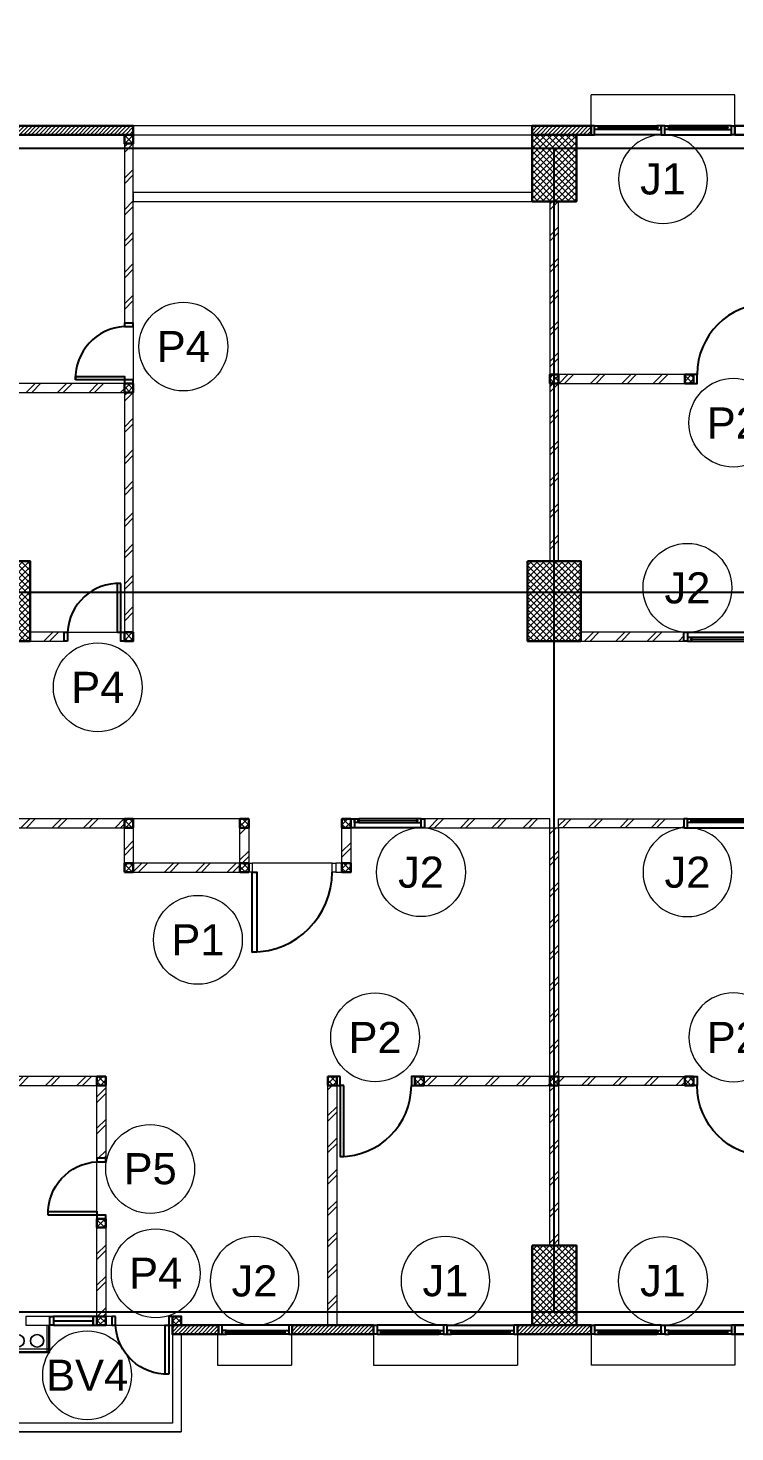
# Model space of a CAD drawing. Header units: millimetres. Extents: x -108 to 351, y -17 to 192.
# Drawn here: x 14.67 to 22.63, y 128.4 to 144.2 of the extents above; entities that cross this region are included whole.
import ezdxf
from ezdxf.enums import TextEntityAlignment as Align

# ---------------------------------------------------------------- set-up
doc = ezdxf.new("R2010")
doc.units = ezdxf.units.MM
for name, color, linetype, lineweight in [('ars', 11, 'Continuous', 0), ('KACA', 151, 'Continuous', 5), ('KOL', 1, 'Continuous', 30), ('KOLOM', 4, 'Continuous', 9), ('lan', 7, 'Continuous', 15), ('NOT', 7, 'Continuous', 20), ('tem', 5, 'Continuous', 20)]:
    doc.layers.add(name, color=color, linetype=linetype, lineweight=lineweight)
doc.layers.add('as', color=1, linetype='Continuous', plot=False)
doc.layers.add('Kusen', color=30, linetype='Continuous')
doc.styles.add('S', font='simplex', dxfattribs={"width": 0.75})
doc.styles.get("Standard").update_dxf_attribs({"font": 'arial.ttf'})
pattern_1 = [(45, (18.6, 0.97), (-0.1767767, 0.1767767), []), (45, (18.6625, 0.97), (-0.1767767, 0.1767767), [])]
pattern_2 = [(45, (18.6, 0.595), (-0.1767767, 0.1767767), []), (45, (18.6625, 0.595), (-0.1767767, 0.1767767), [])]
pattern_3 = [(45, (6.2, 0.595), (-0.1767767, 0.1767767), []), (45, (6.2625, 0.595), (-0.1767767, 0.1767767), [])]
pattern_4 = [(45, (6.2, 0.59064), (-0.1767767, 0.1767767), []), (45, (6.2625, 0.59064), (-0.1767767, 0.1767767), [])]
pattern_5 = [(45, (6.2, 0.59064), (-0.1767767, 0.1767767), []), (45, (6.2625, 0.59064), (-0.1767767, 0.1767767), [])]

# ---------------------------------------------------------------- blocks, each defined once
blk = doc.blocks.new('K 10.10')
at = {"layer": 'ars'}
h = blk.add_hatch(dxfattribs=at)
h.set_pattern_fill('_USER', color=256, scale=0.05, angle=45, double=1, pattern_type=0)
h.set_pattern_definition([(45, (0, 0), (-0.035355339, 0.035355339), []), (135, (0, 0), (-0.035355339, -0.035355339), [])])
h.paths.add_polyline_path([(1560.538, 1380.407), (1560.638, 1380.407), (1560.638, 1380.507), (1560.538, 1380.507)])
at = {"layer": 'KOL'}
blk.add_lwpolyline([(1560.538, 1380.407), (1560.638, 1380.407), (1560.638, 1380.507), (1560.538, 1380.507)], close=True, dxfattribs=at)
blk = doc.blocks.new("k1'")
at = {"layer": 'ars'}
h = blk.add_hatch(dxfattribs=at)
h.set_pattern_fill('_USER', color=256, scale=0.05, angle=45, double=1, pattern_type=0)
h.set_pattern_definition([(45, (0, -5), (-0.03535534, 0.03535534), []), (135, (0, -5), (-0.03535534, -0.03535534), [])])
h.paths.add_polyline_path([(-0.3, -0.45), (0.3, -0.45), (0.3, 0.45), (-0.3, 0.45)])
at = {"layer": 'KOL'}
blk.add_lwpolyline([(-0.3, -0.45), (0.3, -0.45), (0.3, 0.45), (-0.3, 0.45)], close=True, dxfattribs=at)
blk = doc.blocks.new("k3'")
at = {"layer": 'ars'}
h = blk.add_hatch(dxfattribs=at)
h.set_pattern_fill('_USER', color=256, scale=0.05, angle=45, double=1, pattern_type=0)
h.set_pattern_definition([(45, (0, -4.975), (-0.03535534, 0.03535534), []), (135, (0, -4.975), (-0.03535534, -0.03535534), [])])
h.paths.add_polyline_path([(-0.25, -0.375), (0.25, -0.375), (0.25, 0.375), (-0.25, 0.375)])
at = {"layer": 'KOL'}
blk.add_lwpolyline([(-0.25, -0.375), (0.25, -0.375), (0.25, 0.375), (-0.25, 0.375)], close=True, dxfattribs=at)
blk = doc.blocks.new("k2'")
at = {"layer": 'ars'}
h = blk.add_hatch(dxfattribs=at)
h.set_pattern_fill('_USER', color=256, scale=0.05, angle=45, double=1, pattern_type=0)
h.set_pattern_definition([(45, (0, -4.95), (-0.03535534, 0.03535534), []), (135, (0, -4.95), (-0.03535534, -0.03535534), [])])
h.paths.add_polyline_path([(-0.25, -0.45), (0.25, -0.45), (0.25, 0.45), (-0.25, 0.45)])
at = {"layer": 'KOL'}
blk.add_lwpolyline([(-0.25, -0.45), (0.25, -0.45), (0.25, 0.45), (-0.25, 0.45)], close=True, dxfattribs=at)
blk = doc.blocks.new('T. J1')
at = {"layer": 'Kusen'}
for p, q in [((-0.019, 0), (-0.769, 0)), ((-0.719, 0.1), (-0.069, 0.1)), ((-0.069, 0.06), (-0.719, 0.06)), ((0.021, 0), (0.771, 0)), ((0.721, 0.1), (0.071, 0.1)), ((0.071, 0.06), (0.721, 0.06))]:
    blk.add_line(p, q, dxfattribs=at)
for points in [[(-0.809, 0), (-0.769, 0), (-0.769, 0.1), (-0.809, 0.1)], [(-0.019, 0), (0.021, 0), (0.021, 0.1), (-0.019, 0.1)], [(0.811, 0), (0.771, 0), (0.771, 0.1), (0.811, 0.1)]]:
    blk.add_lwpolyline(points, close=True, dxfattribs=at)
for points in [[(-0.719, 0.077), (-0.719, 0.06), (-0.769, 0.06), (-0.769, 0.1), (-0.719, 0.1), (-0.719, 0.082), (-0.729, 0.082), (-0.729, 0.077), (-0.719, 0.077)], [(-0.069, 0.077), (-0.069, 0.06), (-0.019, 0.06), (-0.019, 0.1), (-0.069, 0.1), (-0.069, 0.082), (-0.059, 0.082), (-0.059, 0.077), (-0.069, 0.077)], [(0.071, 0.077), (0.071, 0.06), (0.021, 0.06), (0.021, 0.1), (0.071, 0.1), (0.071, 0.082), (0.061, 0.082), (0.061, 0.077), (0.071, 0.077)], [(0.721, 0.077), (0.721, 0.06), (0.771, 0.06), (0.771, 0.1), (0.721, 0.1), (0.721, 0.082), (0.731, 0.082), (0.731, 0.077), (0.721, 0.077)]]:
    blk.add_lwpolyline(points, dxfattribs=at)
at = {"layer": 'Kusen', "color": 141}
for points in [[(-0.729, 0.077), (-0.059, 0.077), (-0.059, 0.082), (-0.729, 0.082)], [(0.731, 0.077), (0.061, 0.077), (0.061, 0.082), (0.731, 0.082)]]:
    blk.add_lwpolyline(points, close=True, dxfattribs=at)
blk = doc.blocks.new('T. J2')
at = {"layer": 'KACA', "color": 141}
blk.add_lwpolyline([(-0.379, 0.077), (0.291, 0.077), (0.291, 0.082), (-0.379, 0.082)], close=True, dxfattribs=at)
at = {"layer": 'Kusen'}
for p, q in [((-0.419, 0), (0.331, 0)), ((-0.369, 0.1), (0.281, 0.1)), ((0.281, 0.06), (-0.369, 0.06))]:
    blk.add_line(p, q, dxfattribs=at)
for points in [[(-0.459, 0), (-0.419, 0), (-0.419, 0.1), (-0.459, 0.1)], [(0.331, 0), (0.371, 0), (0.371, 0.1), (0.331, 0.1)]]:
    blk.add_lwpolyline(points, close=True, dxfattribs=at)
for points in [[(-0.369, 0.077), (-0.369, 0.06), (-0.419, 0.06), (-0.419, 0.1), (-0.369, 0.1), (-0.369, 0.082), (-0.379, 0.082), (-0.379, 0.077), (-0.369, 0.077)], [(0.281, 0.077), (0.281, 0.06), (0.331, 0.06), (0.331, 0.1), (0.281, 0.1), (0.281, 0.082), (0.291, 0.082), (0.291, 0.077), (0.281, 0.077)]]:
    blk.add_lwpolyline(points, dxfattribs=at)
blk = doc.blocks.new('P.80')
at = {"layer": 'Kusen'}
for points in [[(-69.809, -74.837), (-69.769, -74.837), (-69.769, -74.037), (-69.809, -74.037)], [(-70.609, -74.937), (-70.569, -74.937), (-70.569, -74.837), (-70.609, -74.837)], [(-69.769, -74.937), (-69.729, -74.937), (-69.729, -74.837), (-69.769, -74.837)]]:
    blk.add_lwpolyline(points, close=True, dxfattribs=at)
blk.add_arc((-69.769, -74.837), 0.8, 90, 180, dxfattribs=at)
blk = doc.blocks.new('P-90')
at = {"layer": 'Kusen'}
blk.add_lwpolyline([(374.691, -21.598), (374.741, -21.598), (374.741, -22.498), (374.691, -22.498)], close=True, dxfattribs=at)
at = {"layer": 'Kusen', "lineweight": 9}
for points in [[(373.801, -22.498), (373.841, -22.498), (373.841, -22.598), (373.801, -22.598)], [(374.741, -22.498), (374.781, -22.498), (374.781, -22.598), (374.741, -22.598)]]:
    blk.add_lwpolyline(points, close=True, dxfattribs=at)
at = {"layer": 'Kusen'}
blk.add_arc((374.741, -22.498), 0.9, 90, 180, dxfattribs=at)
blk = doc.blocks.new('P.60')
at = {"layer": 'Kusen'}
for points in [[(1472.835, 997.535), (1472.875, 997.535), (1472.875, 997.435), (1472.835, 997.435)], [(1473.475, 997.535), (1473.515, 997.535), (1473.515, 997.435), (1473.475, 997.435)], [(1472.875, 996.885), (1472.915, 996.885), (1472.915, 997.435), (1472.875, 997.435)]]:
    blk.add_lwpolyline(points, close=True, dxfattribs=at)
blk.add_arc((1472.895, 997.466), 0.581, 268.0266, 356.9943, dxfattribs=at)
blk = doc.blocks.new('BV')
at = {"layer": 'Kusen'}
for points in [[(-0.225, 0.1), (-0.265, 0.1), (-0.265, 0), (-0.225, 0)], [(-0.225, 0.1), (-0.265, 0.1), (-0.265, 0), (-0.225, 0)], [(0.225, 0.1), (-0.225, 0.1), (-0.225, 0), (0.225, 0)], [(0.225, 0.1), (0.265, 0.1), (0.265, 0), (0.225, 0)]]:
    blk.add_lwpolyline(points, close=True, dxfattribs=at)
at = {"layer": 'Kusen', "color": 141}
blk.add_lwpolyline([(0.225, 0.05), (-0.225, 0.05)], dxfattribs=at)
blk = doc.blocks.new('2-typikal-1')
at = {"layer": 'ars'}
for points in [[(0.05, -0.455), (0.52, -0.455), (0.52, -0.15)], [(0.05, -0.445), (0.51, -0.445), (0.51, -0.15)], [(0.485, -0.15), (0.51, -0.15), (0.51, -0.179), (0.508, -0.179), (0.508, -0.152), (0.485, -0.152), (0.485, -0.15)], [(0.485, -0.152), (0.485, -0.443)], [(0.51, -0.419), (0.05, -0.419)], [(0.485, -0.445), (0.51, -0.445), (0.51, -0.419), (0.508, -0.419), (0.508, -0.443), (0.485, -0.443), (0.485, -0.445)]]:
    blk.add_lwpolyline(points, dxfattribs=at)
for centre, radius in [((0.157, -0.325), 0.075), ((0.157, -0.325), 0.071), ((0.377, -0.325), 0.075), ((0.377, -0.325), 0.071)]:
    blk.add_circle(centre, radius, dxfattribs=at)
at = {"layer": 'KOL'}
for points in [[(2.42, -0.15), (1.9, -0.15), (1.9, -0.25), (2.42, -0.25)], [(4.165, -0.15), (3.25, -0.15), (3.25, -0.25), (4.165, -0.25)]]:
    blk.add_lwpolyline(points, close=True, dxfattribs=at)
at = {"layer": 'lan'}
for p, q in [((2.656, 5.55), (1.456, 5.55)), ((3.7, 5.05), (2.8, 5.05)), ((1.05, 1.13), (1.05, 1.69)), ((0.05, -1.25), (0.05, -0.15)), ((1.26, -0.15), (1.82, -0.15)), ((1.9, -0.25), (1.9, -1.25)), ((2, -0.25), (2, -1.35)), ((1.9, -1.25), (0.05, -1.25)), ((2, -1.35), (0, -1.35))]:
    blk.add_line(p, q, dxfattribs=at)
at = {"layer": 'tem'}
for points in [[(1.36, 5.55), (0.3, 5.55), (0.3, 5.45), (1.36, 5.45)], [(5.9, 5.55), (4.74, 5.55), (4.74, 5.45), (5.9, 5.45)], [(1.46, 5.45), (1.46, 5.05), (1.36, 5.05), (1.36, 5.45)], [(2.76, 5.45), (2.76, 5.05), (2.66, 5.05), (2.66, 5.45)], [(3.91, 5.45), (3.91, 5.05), (3.81, 5.05), (3.81, 5.45)], [(2.66, 5.05), (1.46, 5.05), (1.46, 4.95), (2.66, 4.95)], [(3.81, 5.05), (3.74, 5.05), (3.74, 4.95), (3.81, 4.95)], [(1.05, 2.65), (0.05, 2.65), (0.05, 2.55), (1.05, 2.55)], [(1.15, 2.55), (1.15, 1.73), (1.05, 1.73), (1.05, 2.55)], [(6.15, 2.65), (4.731, 2.65), (4.731, 2.55), (6.15, 2.55)], [(1.15, 0.95), (1.15, -0.05), (1.05, -0.05), (1.05, 0.95)], [(0.52, -0.05), (0.25, -0.05), (0.25, -0.15), (0.52, -0.15)], [(1.22, -0.05), (1.15, -0.05), (1.15, -0.15), (1.22, -0.15)]]:
    blk.add_lwpolyline(points, close=True, dxfattribs=at)
at = {"layer": 'tem', "ltscale": 2}
blk.add_lwpolyline([(3.651, 2.55), (3.751, 2.55), (3.751, -0.15), (3.651, -0.15)], close=True, dxfattribs=at)
at = {"rotation": 180}
blk.add_blockref('BV', (0.785, -0.05), dxfattribs=at)
at = {"layer": 'KOLOM', "extrusion": (0, 0, -1), "xscale": -1, "zscale": -1}
for p in [(1559.178, -1374.957), (1557.878, -1374.957), (1556.728, -1374.957), (1559.178, -1375.456), (1557.878, -1375.456), (1556.728, -1375.456), (1559.488, -1377.857), (1556.887, -1377.857), (1555.907, -1377.857), (1559.488, -1379.457), (1559.488, -1380.557), (1558.638, -1380.557)]:
    blk.add_blockref('K 10.10', p, dxfattribs=at)
at = {"layer": 'Kusen', "xscale": -1}
for name, p in [('T. J2', (4.281, 5.45)), ('P.60', (1474.735, -997.585))]:
    blk.add_blockref(name, p, dxfattribs=at)
at = {"layer": 'Kusen', "rotation": 180}
for name, p in [('P-90', (377.541, -17.547)), ('P.80', (-65.978, -72.287)), ('T. J2', (2.791, -0.15)), ('T. J1', (4.976, -0.15))]:
    blk.add_blockref(name, p, dxfattribs=at)
at = {"layer": 'Kusen', "xscale": -1, "rotation": 270}
blk.add_blockref('P.60', (-996.385, -1471.785), dxfattribs=at)
blk = doc.blocks.new('2-typikal-1a')
at = {"layer": 'ars'}
for points in [[(6.15, 0.455), (5.68, 0.455), (5.68, 0.15)], [(6.15, 0.445), (5.69, 0.445), (5.69, 0.15)], [(5.715, 0.445), (5.69, 0.445), (5.69, 0.419), (5.692, 0.419), (5.692, 0.443), (5.715, 0.443), (5.715, 0.445)], [(5.69, 0.419), (6.15, 0.419)], [(5.715, 0.152), (5.715, 0.443)], [(5.715, 0.15), (5.69, 0.15), (5.69, 0.179), (5.692, 0.179), (5.692, 0.152), (5.715, 0.152), (5.715, 0.15)]]:
    blk.add_lwpolyline(points, dxfattribs=at)
for centre, radius in [((5.823, 0.325), 0.075), ((5.823, 0.325), 0.071), ((6.043, 0.325), 0.075), ((6.043, 0.325), 0.071)]:
    blk.add_circle(centre, radius, dxfattribs=at)
at = {"layer": 'KOL'}
for points in [[(2.035, 0.15), (2.95, 0.15), (2.95, 0.25), (2.035, 0.25)], [(3.78, 0.15), (4.3, 0.15), (4.3, 0.25), (3.78, 0.25)]]:
    blk.add_lwpolyline(points, close=True, dxfattribs=at)
at = {"layer": 'lan'}
for p, q in [((4.2, 0.25), (4.2, 1.35)), ((4.2, 1.35), (6.2, 1.35)), ((4.3, 0.25), (4.3, 1.25)), ((4.3, 1.25), (6.15, 1.25)), ((6.15, 1.25), (6.15, 0.15)), ((4.94, 0.15), (4.38, 0.15)), ((5.15, -1.13), (5.15, -1.69)), ((2.5, -5.05), (3.4, -5.05)), ((3.544, -5.55), (4.744, -5.55))]:
    blk.add_line(p, q, dxfattribs=at)
at = {"layer": 'tem', "ltscale": 2}
blk.add_lwpolyline([(2.549, -2.55), (2.449, -2.55), (2.449, 0.15), (2.549, 0.15)], close=True, dxfattribs=at)
at = {"layer": 'tem'}
for points in [[(4.98, 0.05), (5.05, 0.05), (5.05, 0.15), (4.98, 0.15)], [(5.05, -0.95), (5.05, 0.05), (5.15, 0.05), (5.15, -0.95)], [(5.68, 0.05), (5.95, 0.05), (5.95, 0.15), (5.68, 0.15)], [(5.05, -2.55), (5.05, -1.73), (5.15, -1.73), (5.15, -2.55)], [(0.05, -2.65), (1.469, -2.65), (1.469, -2.55), (0.05, -2.55)], [(5.15, -2.65), (6.15, -2.65), (6.15, -2.55), (5.15, -2.55)], [(2.29, -5.45), (2.29, -5.05), (2.39, -5.05), (2.39, -5.45)], [(2.39, -5.05), (2.46, -5.05), (2.46, -4.95), (2.39, -4.95)], [(3.44, -5.45), (3.44, -5.05), (3.54, -5.05), (3.54, -5.45)], [(3.54, -5.05), (4.74, -5.05), (4.74, -4.95), (3.54, -4.95)], [(4.74, -5.45), (4.74, -5.05), (4.84, -5.05), (4.84, -5.45)], [(0.05, -5.55), (1.46, -5.55), (1.46, -5.45), (0.05, -5.45)], [(4.84, -5.55), (6.15, -5.55), (6.15, -5.45), (4.84, -5.45)]]:
    blk.add_lwpolyline(points, close=True, dxfattribs=at)
blk.add_blockref('BV', (5.415, 0.05))
at = {"layer": 'KOLOM', "extrusion": (0, 0, -1), "xscale": -1, "zscale": -1, "rotation": 180}
for p in [(-1564.838, 1380.557), (-1565.688, 1380.557), (-1565.688, 1379.457), (-1562.107, 1377.857), (-1563.087, 1377.857), (-1565.688, 1377.857), (-1562.928, 1375.456), (-1564.078, 1375.456), (-1565.378, 1375.456), (-1562.928, 1374.957), (-1564.078, 1374.957), (-1565.378, 1374.957)]:
    blk.add_blockref('K 10.10', p, dxfattribs=at)
at = {"layer": 'Kusen', "xscale": -1}
for name, p, rotation in [('P.60', (-1468.535, 997.585), 180), ('P.60', (1002.585, 1471.785), 90), ('T. J2', (1.919, -5.45), 180)]:
    blk.add_blockref(name, p, dxfattribs=dict(at, rotation=rotation))
at = {"layer": 'Kusen'}
for name, p in [('T. J1', (1.224, 0.15)), ('T. J2', (3.409, 0.15)), ('P.80', (72.178, 72.287)), ('P-90', (-371.341, 17.547))]:
    blk.add_blockref(name, p, dxfattribs=at)
blk = doc.blocks.new('LANTAI-2')
at = {"layer": 'ars'}
h = blk.add_hatch(dxfattribs=at)
h.set_pattern_fill('ANSI31', color=256, scale=0.25, angle=180, style=0)
h.set_pattern_definition([(225, (-476.85507, 383.424584), (0.0220970869, -0.0220970869), [])])
h.paths.add_polyline_path([(12.5, 56.15), (13.86, 56.15), (13.86, 56.25), (12.5, 56.25)])
h = blk.add_hatch(dxfattribs=at)
h.set_pattern_fill('ANSI31', color=256, scale=0.25, angle=180, style=0)
h.set_pattern_definition([(225, (-471.70007, 383.424584), (0.0220970869, -0.0220970869), [])])
h.paths.add_polyline_path([(18.35, 56.15), (19.015, 56.15), (19.015, 56.25), (18.35, 56.25)])
h = blk.add_hatch(dxfattribs=at)
h.set_pattern_fill('TEMBOK', color=256, scale=0.25)
h.set_pattern_definition([(45, (13.81, 1.97), (-0.1767767, 0.1767767), []), (45, (13.8725, 1.97), (-0.1767767, 0.1767767), [])])
h.paths.add_polyline_path([(13.86, 54.03), (13.76, 54.03), (13.76, 56.05), (13.86, 56.05)])
h = blk.add_hatch(dxfattribs=at)
h.set_pattern_fill('TEMBOK', color=256, scale=0.25)
h.set_pattern_definition(pattern_1)
h.paths.add_polyline_path([(18.65, 53.45), (18.55, 53.45), (18.55, 55.4), (18.65, 55.4)])
h = blk.add_hatch(dxfattribs=at)
h.set_pattern_fill('TEMBOK', color=256, scale=0.25)
h.set_pattern_definition(pattern_1)
h.paths.add_polyline_path([(18.65, 53.35), (20.069, 53.35), (20.069, 53.45), (18.65, 53.45)])
h = blk.add_hatch(dxfattribs=at)
h.set_pattern_fill('TEMBOK', color=256, scale=0.25)
h.set_pattern_definition([(45, (12.6, 0.87), (-0.1767767, 0.1767767), []), (45, (12.6625, 0.87), (-0.1767767, 0.1767767), [])])
h.paths.add_polyline_path([(12.45, 53.25), (13.76, 53.25), (13.76, 53.35), (12.45, 53.35)])
h = blk.add_hatch(dxfattribs=at)
h.set_pattern_fill('TEMBOK', color=256, scale=0.25)
h.set_pattern_definition([(45, (13.81, -0.83), (-0.1767767, 0.1767767), []), (45, (13.8725, -0.83), (-0.1767767, 0.1767767), [])])
h.paths.add_polyline_path([(13.86, 50.55), (13.76, 50.55), (13.76, 53.25), (13.86, 53.25)])
h = blk.add_hatch(dxfattribs=at)
h.set_pattern_fill('TEMBOK', color=256, scale=0.25)
h.set_pattern_definition([(45, (18.6, -0.73), (-0.1767767, 0.1767767), []), (45, (18.6625, -0.73), (-0.1767767, 0.1767767), [])])
h.paths.add_polyline_path([(18.65, 51.35), (18.55, 51.35), (18.55, 53.35), (18.65, 53.35)])
h = blk.add_hatch(dxfattribs=at)
h.set_pattern_fill('TEMBOK', color=256, scale=0.25)
h.set_pattern_definition([(45, (12.8, -1.93), (-0.1767767, 0.1767767), []), (45, (12.8625, -1.93), (-0.1767767, 0.1767767), [])])
h.paths.add_polyline_path([(12.7, 50.45), (13.08, 50.45), (13.08, 50.55), (12.7, 50.55)])
h = blk.add_hatch(dxfattribs=at)
h.set_pattern_fill('TEMBOK', color=256, scale=0.25)
h.set_pattern_definition([(45, (18.6, 0.96564), (-0.1767767, 0.1767767), []), (45, (18.6625, 0.96564), (-0.1767767, 0.1767767), [])])
h.paths.add_polyline_path([(18.85, 50.45), (20.06, 50.45), (20.06, 50.55), (18.85, 50.55)])
h = blk.add_hatch(dxfattribs=at)
h.set_pattern_fill('TEMBOK', color=256, scale=0.25)
h.set_pattern_definition(pattern_5)
h.paths.add_polyline_path([(13.76, 48.45), (12.45, 48.45), (12.45, 48.35), (13.76, 48.35)])
h = blk.add_hatch(dxfattribs=at)
h.set_pattern_fill('TEMBOK', color=256, scale=0.25)
h.set_pattern_definition(pattern_4)
h.paths.add_polyline_path([(13.86, 48.35), (13.86, 47.95), (13.76, 47.95), (13.76, 48.35)])
h = blk.add_hatch(dxfattribs=at)
h.set_pattern_fill('TEMBOK', color=256, scale=0.25)
h.set_pattern_definition(pattern_4)
h.paths.add_polyline_path([(15.16, 48.35), (15.16, 47.95), (15.06, 47.95), (15.06, 48.35)])
h = blk.add_hatch(dxfattribs=at)
h.set_pattern_fill('TEMBOK', color=256, scale=0.25)
h.set_pattern_definition([(45, (6.19616, 0.59064), (-0.1767767, 0.1767767), []), (45, (6.25866, 0.59064), (-0.1767767, 0.1767767), [])])
h.paths.add_polyline_path([(16.31, 48.35), (16.31, 47.95), (16.21, 47.95), (16.21, 48.35)])
h = blk.add_hatch(dxfattribs=at)
h.set_pattern_fill('TEMBOK', color=256, scale=0.25)
h.set_pattern_definition(pattern_5)
h.paths.add_polyline_path([(18.55, 48.45), (17.14, 48.45), (17.14, 48.35), (18.55, 48.35)])
h = blk.add_hatch(dxfattribs=at)
h.set_pattern_fill('TEMBOK', color=256, scale=0.25)
h.set_pattern_definition([(45, (18.6, -1.105), (-0.1767767, 0.1767767), []), (45, (18.6625, -1.105), (-0.1767767, 0.1767767), [])])
h.paths.add_polyline_path([(18.65, 48.35), (18.55, 48.35), (18.55, 45.55), (18.65, 45.55)])
h = blk.add_hatch(dxfattribs=at)
h.set_pattern_fill('TEMBOK', color=256, scale=0.25)
h.set_pattern_definition([(45, (18.6, 0.59064), (-0.1767767, 0.1767767), []), (45, (18.6625, 0.59064), (-0.1767767, 0.1767767), [])])
h.paths.add_polyline_path([(18.65, 48.45), (20.06, 48.45), (20.06, 48.35), (18.65, 48.35)])
h = blk.add_hatch(dxfattribs=at)
h.set_pattern_fill('TEMBOK', color=256, scale=0.25)
h.set_pattern_definition([(45, (6.19616, 0.59064), (-0.1767767, 0.1767767), []), (45, (6.25866, 0.59064), (-0.1767767, 0.1767767), [])])
h.paths.add_polyline_path([(15.06, 47.95), (13.86, 47.95), (13.86, 47.85), (15.06, 47.85)])
h = blk.add_hatch(dxfattribs=at)
h.set_pattern_fill('TEMBOK', color=256, scale=0.25)
h.set_pattern_definition(pattern_4)
h.paths.add_polyline_path([(16.21, 47.95), (16.14, 47.95), (16.14, 47.85), (16.21, 47.85)])
h = blk.add_hatch(dxfattribs=at)
h.set_pattern_fill('TEMBOK', color=256, scale=0.25)
h.set_pattern_definition(pattern_3)
h.paths.add_polyline_path([(13.45, 45.55), (12.45, 45.55), (12.45, 45.45), (13.45, 45.45)])
h = blk.add_hatch(dxfattribs=at)
h.set_pattern_fill('TEMBOK', color=256, scale=0.25)
h.set_pattern_definition(pattern_3)
h.paths.add_polyline_path([(18.55, 45.55), (17.131, 45.55), (17.131, 45.45), (18.55, 45.45)])
h = blk.add_hatch(dxfattribs=at)
h.set_pattern_fill('TEMBOK', color=256, scale=0.25)
h.set_pattern_definition(pattern_2)
h.paths.add_polyline_path([(18.65, 45.55), (20.069, 45.55), (20.069, 45.45), (18.65, 45.45)])
h = blk.add_hatch(dxfattribs=at)
h.set_pattern_fill('TEMBOK', color=256, scale=0.25)
h.set_pattern_definition([(45, (6.19984, 0.595), (-0.1767767, 0.1767767), []), (45, (6.26234, 0.595), (-0.1767767, 0.1767767), [])])
h.paths.add_polyline_path([(13.55, 45.45), (13.55, 44.63), (13.45, 44.63), (13.45, 45.45)])
h = blk.add_hatch(dxfattribs=at)
h.set_pattern_fill('TEMBOK', color=256, scale=0.25)
h.set_pattern_definition([(45, (8.69865, 1.695), (-0.1767767, 0.1767767), []), (45, (8.76115, 1.695), (-0.1767767, 0.1767767), [])])
h.paths.add_polyline_path([(16.051, 45.45), (16.151, 45.45), (16.151, 42.75), (16.051, 42.75)])
h = blk.add_hatch(dxfattribs=at)
h.set_pattern_fill('TEMBOK', color=256, scale=0.25)
h.set_pattern_definition(pattern_2)
h.paths.add_polyline_path([(18.65, 45.45), (18.55, 45.45), (18.55, 43.65), (18.65, 43.65)])
h = blk.add_hatch(dxfattribs=at)
h.set_pattern_fill('TEMBOK', color=256, scale=0.25)
h.set_pattern_definition([(45, (6.19984, 0.595), (-0.1767767, 0.1767767), []), (45, (6.26234, 0.595), (-0.1767767, 0.1767767), [])])
h.paths.add_polyline_path([(13.55, 43.85), (13.55, 42.85), (13.45, 42.85), (13.45, 43.85)])
h = blk.add_hatch(dxfattribs=at)
h.set_pattern_fill('ANSI31', color=256, scale=0.25, angle=180, style=0)
h.set_pattern_definition([(225, (-474.848732, 383.049584), (0.0220970869, -0.0220970869), [])])
h.paths.add_polyline_path([(14.3, 42.75), (14.81, 42.75), (14.81, 42.65), (14.3, 42.65)])
h = blk.add_hatch(dxfattribs=at)
h.set_pattern_fill('ANSI31', color=256, scale=0.25, angle=180, style=0)
h.set_pattern_definition([(225, (-473.508732, 383.049584), (0.0220970869, -0.0220970869), [])])
h.paths.add_polyline_path([(15.64, 42.75), (16.565, 42.75), (16.565, 42.65), (15.64, 42.65)])
h = blk.add_hatch(dxfattribs=at)
h.set_pattern_fill('ANSI31', color=256, scale=0.25, angle=180, style=0)
h.set_pattern_definition([(225, (-470.963732, 383.049584), (0.0220970869, -0.0220970869), [])])
h.paths.add_polyline_path([(18.185, 42.75), (19.015, 42.75), (19.015, 42.65), (18.185, 42.65)])
at = {"layer": 'as'}
for p, q in [((0, 56), (74.4, 56)), ((18.6, 42.9), (18.6, 56)), ((0, 51), (74.4, 51)), ((0, 42.9), (74.4, 42.9))]:
    blk.add_line(p, q, dxfattribs=at)
at = {"layer": 'KOL'}
for points in [[(12.5, 56.15), (13.86, 56.15), (13.86, 56.25), (12.5, 56.25)], [(18.35, 56.15), (19.015, 56.15), (19.015, 56.25), (18.35, 56.25)], [(18.185, 42.75), (19.015, 42.75), (19.015, 42.65), (18.185, 42.65)]]:
    blk.add_lwpolyline(points, close=True, dxfattribs=at)
at = {"layer": 'Kusen'}
for points in [[(13.86, 53.99), (13.86, 54.03), (13.76, 54.03), (13.76, 53.99)], [(13.21, 53.39), (13.21, 53.43), (13.76, 53.43), (13.76, 53.39)], [(13.86, 53.35), (13.86, 53.39), (13.76, 53.39), (13.76, 53.35)], [(13.72, 51.1), (13.68, 51.1), (13.68, 50.55), (13.72, 50.55)], [(13.12, 50.45), (13.08, 50.45), (13.08, 50.55), (13.12, 50.55)], [(13.76, 50.45), (13.72, 50.45), (13.72, 50.55), (13.76, 50.55)]]:
    blk.add_lwpolyline(points, close=True, dxfattribs=at)
for centre, start, end in [((13.79, 53.41), 93.0057, 181.9734), ((13.7, 50.52), 88.0266, 176.9943)]:
    blk.add_arc(centre, 0.581, start, end, dxfattribs=at)
at = {"layer": 'lan'}
for p, q in [((20.635, 56.6), (19.015, 56.6)), ((19.015, 56.25), (19.015, 56.6)), ((20.635, 56.25), (20.635, 56.6)), ((13.86, 53.99), (13.86, 53.39)), ((13.12, 50.55), (13.68, 50.55)), ((14.3, 42.65), (14.3, 41.65)), ((14.4, 42.65), (14.4, 41.55)), ((14.81, 42.65), (14.81, 42.3)), ((15.64, 42.65), (15.64, 42.3)), ((16.565, 42.65), (16.565, 42.3)), ((18.185, 42.65), (18.185, 42.3)), ((19.015, 42.65), (19.015, 42.3)), ((20.635, 42.65), (20.635, 42.3)), ((14.81, 42.3), (15.64, 42.3)), ((16.565, 42.3), (18.185, 42.3)), ((20.635, 42.3), (19.015, 42.3)), ((14.3, 41.65), (12.45, 41.65)), ((10.4, 41.55), (14.4, 41.55))]:
    blk.add_line(p, q, dxfattribs=at)
for points in [[(13.86, 56.15), (18.35, 56.15), (18.35, 56.25), (13.86, 56.25)], [(13.86, 55.4), (18.35, 55.4), (18.35, 55.5), (13.86, 55.5)]]:
    blk.add_lwpolyline(points, close=True, dxfattribs=at)
at = {"layer": 'tem'}
for points in [[(13.76, 56.05), (13.76, 54.03), (13.86, 54.03), (13.86, 56.05)], [(12.45, 53.25), (13.76, 53.25), (13.76, 53.35), (12.45, 53.35)], [(13.76, 53.25), (13.76, 50.55), (13.86, 50.55), (13.86, 53.25)], [(12.7, 50.45), (13.08, 50.45), (13.08, 50.55), (12.7, 50.55)], [(18.65, 45.45), (18.65, 43.65), (18.55, 43.65), (18.55, 45.45)]]:
    blk.add_lwpolyline(points, close=True, dxfattribs=at)
at = {"layer": 'tem', "ltscale": 2}
for points in [[(18.65, 55.4), (18.55, 55.4), (18.55, 53.45), (18.65, 53.45)], [(18.65, 53.35), (18.55, 53.35), (18.55, 51.35), (18.65, 51.35)], [(18.55, 48.35), (18.65, 48.35), (18.65, 45.55), (18.55, 45.55)]]:
    blk.add_lwpolyline(points, close=True, dxfattribs=at)
at = {"layer": 'KOL', "xscale": -1, "rotation": 180}
for name, p in [("k3'", (18.6, 55.775)), ("k1'", (12.4, 50.9)), ("k1'", (18.6, 50.9)), ("k2'", (18.6, 43.2))]:
    blk.add_blockref(name, p, dxfattribs=at)
at = {"layer": 'KOLOM', "extrusion": (0, 0, -1), "xscale": -1, "zscale": -1, "rotation": 180}
for p in [(-1574.398, 1436.557), (-1574.398, 1433.757), (-1574.398, 1430.957)]:
    blk.add_blockref('K 10.10', p, dxfattribs=at)
at = {"layer": 'KOLOM', "extrusion": (0, 0, -1), "xscale": -1, "zscale": -1}
blk.add_blockref('K 10.10', (1541.988, -1327.057), dxfattribs=at)
at = {"layer": 'KOLOM', "extrusion": (0, 0, -1), "zscale": -1}
blk.add_blockref('K 10.10', (-1579.188, -1334.957), dxfattribs=at)
at = {"layer": 'lan', "rotation": 180}
for name, p in [('2-typikal-1', (24.8, 56)), ('2-typikal-1a', (18.6, 42.9))]:
    blk.add_blockref(name, p, dxfattribs=at)
at = {"layer": 'lan', "xscale": -1, "rotation": 180}
blk.add_blockref('2-typikal-1a', (18.6, 42.9), dxfattribs=at)
blk = doc.blocks.new('NAV')
blk.add_circle((0, -0.4), 0.4)
at = {"style": 'S', "width": 0.75, "flags": 4}
blk.add_attdef('AV', text='', height=0.3, dxfattribs=at).set_placement((0, -0.4), align=Align.MIDDLE)

msp = doc.modelspace()

# ---------------------------------------------------------------- block references
at = {"layer": 'lan'}
msp.add_blockref('LANTAI-2', (1.99422, 86.84737), dxfattribs=at)
at = {"layer": 'NOT'}
ref = msp.add_blockref('NAV', (21.81922, 142.99737), dxfattribs=dict(at, xscale=-1.25, yscale=1.25, zscale=1.25))
ref.add_attrib('AV', 'J1', dxfattribs={"layer": '0', "height": 0.35, "flags": 4}).set_placement((21.81922, 142.49737), align=Align.MIDDLE)
ref = msp.add_blockref('NAV', (16.4172, 140.11307), dxfattribs=dict(at, xscale=1.25, yscale=1.25, zscale=1.25, rotation=180))
ref.add_attrib('AV', 'P4', dxfattribs={"layer": '0', "height": 0.35, "flags": 4}).set_placement((16.4172, 140.61307), align=Align.MIDDLE)
ref = msp.add_blockref('NAV', (22.61115, 139.25564), dxfattribs=dict(at, xscale=1.25, yscale=1.25, zscale=1.25, rotation=180))
ref.add_attrib('AV', 'P2', dxfattribs={"layer": '0', "height": 0.35, "flags": 4}).set_placement((22.61115, 139.75564), align=Align.MIDDLE)
ref = msp.add_blockref('NAV', (22.09422, 137.39737), dxfattribs=dict(at, xscale=1.25, yscale=1.25, zscale=1.25, rotation=180))
ref.add_attrib('AV', 'J2', dxfattribs={"layer": '0', "height": 0.35, "flags": 4}).set_placement((22.09422, 137.89737), align=Align.MIDDLE)
ref = msp.add_blockref('NAV', (15.45429, 136.27728), dxfattribs=dict(at, xscale=1.25, yscale=1.25, zscale=1.25, rotation=180))
ref.add_attrib('AV', 'P4', dxfattribs={"layer": '0', "height": 0.35, "flags": 4}).set_placement((15.45429, 136.77728), align=Align.MIDDLE)
ref = msp.add_blockref('NAV', (19.09422, 135.19737), dxfattribs=dict(at, xscale=1.25, yscale=1.25, zscale=1.25))
ref.add_attrib('AV', 'J2', dxfattribs={"layer": '0', "height": 0.35, "flags": 4}).set_placement((19.09422, 134.69737), align=Align.MIDDLE)
ref = msp.add_blockref('NAV', (22.09422, 135.19737), dxfattribs=dict(at, xscale=-1.25, yscale=1.25, zscale=1.25))
ref.add_attrib('AV', 'J2', dxfattribs={"layer": '0', "height": 0.35, "flags": 4}).set_placement((22.09422, 134.69737), align=Align.MIDDLE)
ref = msp.add_blockref('NAV', (16.58166, 134.43592), dxfattribs=dict(at, xscale=1.25, yscale=1.25, zscale=1.25))
ref.add_attrib('AV', 'P1', dxfattribs={"layer": '0', "height": 0.35, "flags": 4}).set_placement((16.58166, 133.93592), align=Align.MIDDLE)
ref = msp.add_blockref('NAV', (18.57729, 133.3391), dxfattribs=dict(at, xscale=1.25, yscale=1.25, zscale=1.25))
ref.add_attrib('AV', 'P2', dxfattribs={"layer": '0', "height": 0.35, "flags": 4}).set_placement((18.57729, 132.8391), align=Align.MIDDLE)
ref = msp.add_blockref('NAV', (22.61115, 133.3391), dxfattribs=dict(at, xscale=-1.25, yscale=1.25, zscale=1.25))
ref.add_attrib('AV', 'P2', dxfattribs={"layer": '0', "height": 0.35, "flags": 4}).set_placement((22.61115, 132.8391), align=Align.MIDDLE)
ref = msp.add_blockref('NAV', (16.04422, 131.85737), dxfattribs=dict(at, xscale=1.25, yscale=1.25, zscale=1.25))
ref.add_attrib('AV', 'P5', dxfattribs={"layer": '0', "height": 0.35, "flags": 4}).set_placement((16.04422, 131.35737), align=Align.MIDDLE)
ref = msp.add_blockref('NAV', (16.10696, 130.68324), dxfattribs=dict(at, xscale=1.25, yscale=1.25, zscale=1.25))
ref.add_attrib('AV', 'P4', dxfattribs={"layer": '0', "height": 0.35, "flags": 4}).set_placement((16.10696, 130.18324), align=Align.MIDDLE)
ref = msp.add_blockref('NAV', (17.21922, 129.59737), dxfattribs=dict(at, xscale=-1.25, yscale=1.25, zscale=1.25, rotation=180))
ref.add_attrib('AV', 'J2', dxfattribs={"layer": '0', "height": 0.35, "flags": 4}).set_placement((17.21922, 130.09737), align=Align.MIDDLE)
ref = msp.add_blockref('NAV', (19.36922, 129.59737), dxfattribs=dict(at, xscale=-1.25, yscale=1.25, zscale=1.25, rotation=180))
ref.add_attrib('AV', 'J1', dxfattribs={"layer": '0', "height": 0.35, "flags": 4}).set_placement((19.36922, 130.09737), align=Align.MIDDLE)
ref = msp.add_blockref('NAV', (21.81922, 129.59737), dxfattribs=dict(at, xscale=1.25, yscale=1.25, zscale=1.25, rotation=180))
ref.add_attrib('AV', 'J1', dxfattribs={"layer": '0', "height": 0.35, "flags": 4}).set_placement((21.81922, 130.09737), align=Align.MIDDLE)
ref = msp.add_blockref('NAV', (15.33436, 129.53522), dxfattribs=dict(at, xscale=1.25, yscale=1.25, zscale=1.25))
ref.add_attrib('AV', 'BV4', dxfattribs={"layer": '0', "height": 0.35, "flags": 4}).set_placement((15.33436, 129.03522), align=Align.MIDDLE)

doc.saveas('drawing.dxf')
